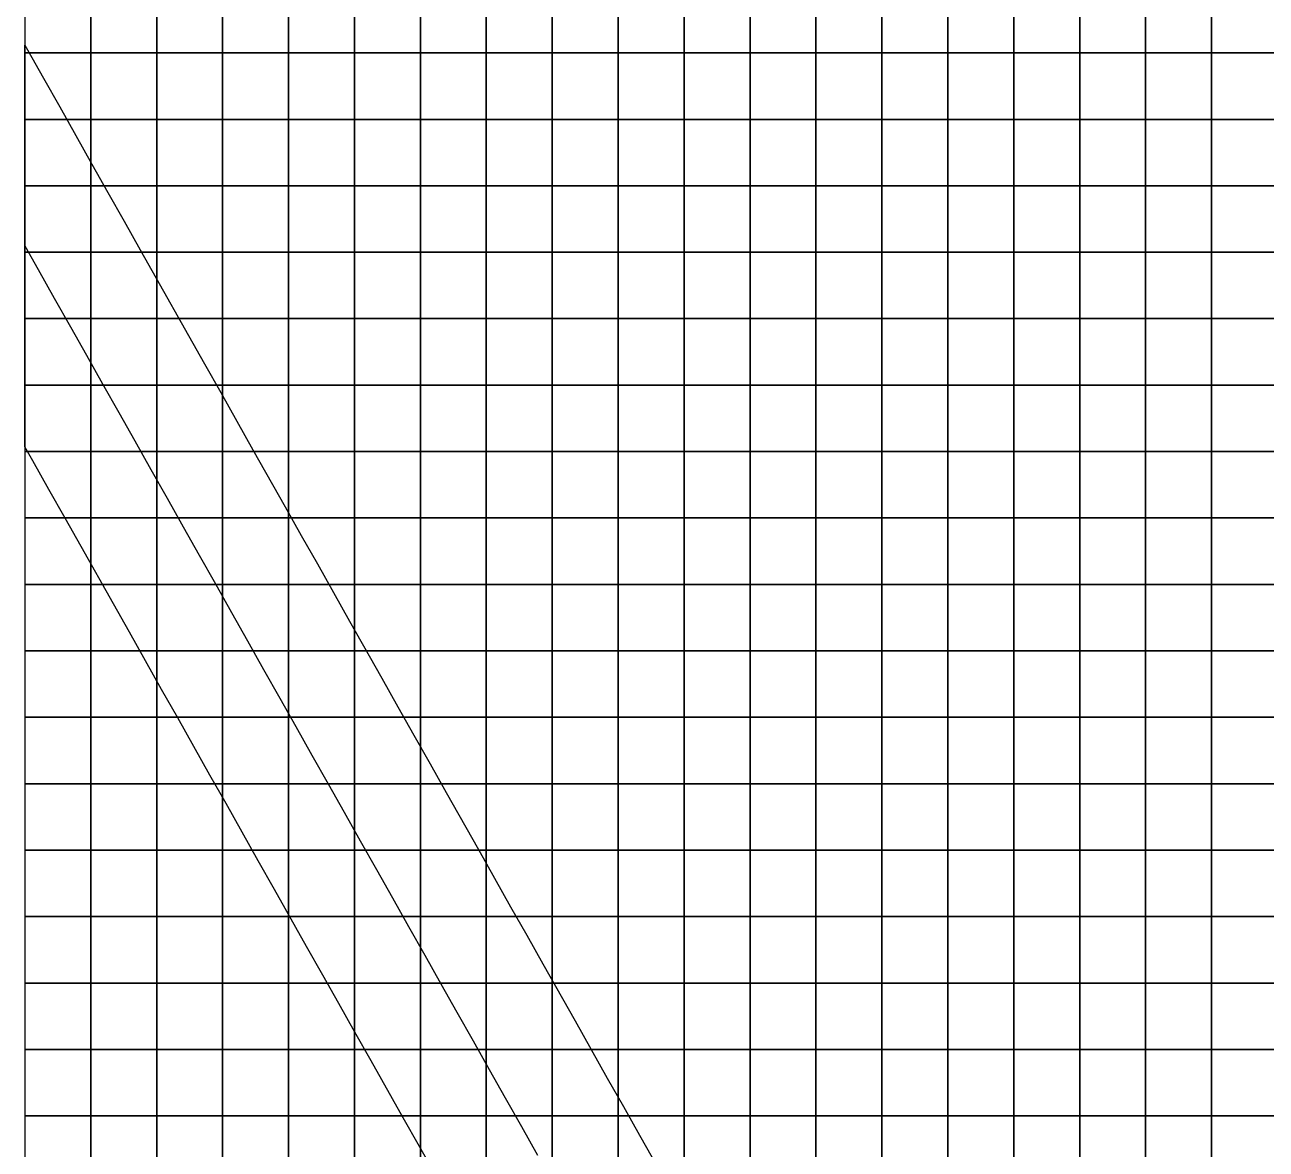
# Model space of a CAD drawing. Header units: metres. Extents: x -5 to 122, y -9 to 115.
# Drawn here: x 0 to 37.77, y 53.57 to 87.76 of the extents above; entities that cross this region are included whole.
import ezdxf

# ---------------------------------------------------------------- set-up
doc = ezdxf.new("R2010")
doc.units = ezdxf.units.M
for name, color, linetype in [('osm_streets', 7, 'Continuous'), ('osm_streets_centerlines', 7, 'Continuous'), ('terrain', 7, 'Continuous')]:
    doc.layers.add(name, color=color, linetype=linetype)

msp = doc.modelspace()

# ---------------------------------------------------------------- linework, layer by layer
at = {"layer": 'osm_streets'}
msp.add_polyline3d([(12.493, 52.784, 2.17), (12.003, 53.653, 2.225), (11.513, 54.521, 2.225), (10.533, 56.259, 2.225), (10.043, 57.128, 2.225), (9.553, 57.996, 2.285), (9.063, 58.865, 2.285), (8.573, 59.734, 2.28), (7.593, 61.471, 2.28), (7.103, 62.34, 2.338), (6.613, 63.209, 2.287), (6.123, 64.077, 2.35), (5.633, 64.946, 2.35), (4.653, 66.684, 2.37), (4.163, 67.552, 2.37), (3.673, 68.421, 2.415), (3.183, 69.29, 2.415), (2.693, 70.159, 2.415), (1.714, 71.896, 2.478), (1.224, 72.765, 2.478), (0.734, 73.633, 2.448), (0.244, 74.502, 2.49), (0, 74.934, 2.49), (0, 87.148, 2.575), (0.08, 87.006, 2.575), (0.57, 86.137, 2.575), (1.06, 85.268, 2.483), (2.04, 83.531, 2.535), (2.53, 82.662, 2.535), (3.02, 81.793, 2.465), (3.51, 80.925, 2.465), (4, 80.056, 2.465), (4.98, 78.318, 2.478), (5.47, 77.45, 2.467), (5.96, 76.581, 2.467), (6.45, 75.712, 2.445), (6.94, 74.843, 2.445), (7.92, 73.106, 2.412), (8.41, 72.237, 2.412), (8.899, 71.369, 2.408), (9.389, 70.5, 2.323), (9.879, 69.631, 2.338), (10.859, 67.894, 2.338), (11.349, 67.025, 2.358), (11.839, 66.156, 2.358), (12.329, 65.288, 2.327), (12.819, 64.419, 2.327), (13.799, 62.681, 2.33), (14.289, 61.813, 2.33), (14.779, 60.944, 2.293), (15.269, 60.075, 2.283), (15.759, 59.206, 2.277), (16.739, 57.469, 2.26), (17.229, 56.6, 2.265), (17.719, 55.732, 2.265), (18.209, 54.863, 2.243), (18.699, 53.994, 2.243), (19.679, 52.257, 2.192)], dxfattribs=at)
at = {"layer": 'osm_streets_centerlines'}
msp.add_polyline3d([(0, 81.041, 2.577), (0.407, 80.32, 2.577), (0.897, 79.451, 2.575), (1.387, 78.582, 2.533), (1.877, 77.713, 2.53), (2.367, 76.845, 2.53), (2.857, 75.976, 2.53), (3.347, 75.107, 2.493), (3.837, 74.238, 2.493), (4.327, 73.37, 2.497), (4.817, 72.501, 2.497), (5.306, 71.632, 2.475), (5.796, 70.764, 2.475), (6.286, 69.895, 2.475), (6.776, 69.026, 2.46), (7.266, 68.157, 2.412), (7.756, 67.289, 2.415), (8.246, 66.42, 2.415), (8.736, 65.551, 2.377), (9.226, 64.682, 2.363), (9.716, 63.814, 2.363), (10.206, 62.945, 2.36), (10.696, 62.076, 2.36), (11.186, 61.208, 2.323), (11.676, 60.339, 2.323), (12.166, 59.47, 2.33), (12.656, 58.601, 2.33), (13.146, 57.733, 2.295), (13.636, 56.864, 2.278), (14.126, 55.995, 2.278), (14.616, 55.127, 2.27), (15.106, 54.258, 2.24), (15.596, 53.389, 2.228)], dxfattribs=at)
at = {"layer": 'terrain'}
for points in [[(2.006, 86.911, 2.215), (2.006, 88.931, 2.245), (0, 88.931, 2.467), (0, 86.911, 2.575)], [(4.011, 86.911, 2.25), (4.011, 88.931, 2.3), (2.006, 88.931, 2.245), (2.006, 86.911, 2.215)], [(6.017, 86.911, 2.285), (6.017, 88.931, 2.263), (4.011, 88.931, 2.3), (4.011, 86.911, 2.25)], [(8.023, 86.911, 2.3), (8.023, 88.931, 2.308), (6.017, 88.931, 2.263), (6.017, 86.911, 2.285)], [(10.029, 86.911, 2.285), (10.029, 88.931, 2.278), (8.023, 88.931, 2.308), (8.023, 86.911, 2.3)], [(12.034, 86.911, 2.298), (12.034, 88.931, 2.25), (10.029, 88.931, 2.278), (10.029, 86.911, 2.285)], [(14.04, 86.911, 2.312), (14.04, 88.931, 2.225), (12.034, 88.931, 2.25), (12.034, 86.911, 2.298)], [(16.046, 86.911, 2.285), (16.046, 88.931, 2.23), (14.04, 88.931, 2.225), (14.04, 86.911, 2.312)], [(18.052, 86.911, 2.185), (18.052, 88.931, 2.22), (16.046, 88.931, 2.23), (16.046, 86.911, 2.285)], [(20.057, 86.911, 2.17), (20.057, 88.931, 2.173), (18.052, 88.931, 2.22), (18.052, 86.911, 2.185)], [(22.063, 86.911, 2.12), (22.063, 88.931, 2.098), (20.057, 88.931, 2.173), (20.057, 86.911, 2.17)], [(24.069, 86.911, 2.143), (24.069, 88.931, 2.127), (22.063, 88.931, 2.098), (22.063, 86.911, 2.12)], [(26.075, 86.911, 2.113), (26.075, 88.931, 2.07), (24.069, 88.931, 2.127), (24.069, 86.911, 2.143)], [(28.08, 86.911, 2.147), (28.08, 88.931, 2.115), (26.075, 88.931, 2.07), (26.075, 86.911, 2.113)], [(30.086, 86.911, 2.12), (30.086, 88.931, 2.077), (28.08, 88.931, 2.115), (28.08, 86.911, 2.147)], [(32.092, 86.911, 2.108), (32.092, 88.931, 2.09), (30.086, 88.931, 2.077), (30.086, 86.911, 2.12)], [(34.097, 86.911, 2.092), (34.097, 88.931, 2.137), (32.092, 88.931, 2.09), (32.092, 86.911, 2.108)], [(36.103, 86.911, 2.048), (36.103, 88.931, 2.085), (34.097, 88.931, 2.137), (34.097, 86.911, 2.092)], [(38.109, 86.911, 1.99), (38.109, 88.931, 2.03), (36.103, 88.931, 2.085), (36.103, 86.911, 2.048)], [(2.006, 84.89, 2.483), (2.006, 86.911, 2.215), (0, 86.911, 2.575), (0, 84.89, 2.565)], [(4.011, 84.89, 2.21), (4.011, 86.911, 2.25), (2.006, 86.911, 2.215), (2.006, 84.89, 2.483)], [(6.017, 84.89, 2.253), (6.017, 86.911, 2.285), (4.011, 86.911, 2.25), (4.011, 84.89, 2.21)], [(8.023, 84.89, 2.283), (8.023, 86.911, 2.3), (6.017, 86.911, 2.285), (6.017, 84.89, 2.253)], [(10.029, 84.89, 2.28), (10.029, 86.911, 2.285), (8.023, 86.911, 2.3), (8.023, 84.89, 2.283)], [(12.034, 84.89, 2.255), (12.034, 86.911, 2.298), (10.029, 86.911, 2.285), (10.029, 84.89, 2.28)], [(14.04, 84.89, 2.217), (14.04, 86.911, 2.312), (12.034, 86.911, 2.298), (12.034, 84.89, 2.255)], [(16.046, 84.89, 2.213), (16.046, 86.911, 2.285), (14.04, 86.911, 2.312), (14.04, 84.89, 2.217)], [(18.052, 84.89, 2.257), (18.052, 86.911, 2.185), (16.046, 86.911, 2.285), (16.046, 84.89, 2.213)], [(20.057, 84.89, 2.198), (20.057, 86.911, 2.17), (18.052, 86.911, 2.185), (18.052, 84.89, 2.257)], [(22.063, 84.89, 2.2), (22.063, 86.911, 2.12), (20.057, 86.911, 2.17), (20.057, 84.89, 2.198)], [(24.069, 84.89, 2.135), (24.069, 86.911, 2.143), (22.063, 86.911, 2.12), (22.063, 84.89, 2.2)], [(26.075, 84.89, 2.137), (26.075, 86.911, 2.113), (24.069, 86.911, 2.143), (24.069, 84.89, 2.135)], [(28.08, 84.89, 2.092), (28.08, 86.911, 2.147), (26.075, 86.911, 2.113), (26.075, 84.89, 2.137)], [(30.086, 84.89, 2.1), (30.086, 86.911, 2.12), (28.08, 86.911, 2.147), (28.08, 84.89, 2.092)], [(32.092, 84.89, 2.103), (32.092, 86.911, 2.108), (30.086, 86.911, 2.12), (30.086, 84.89, 2.1)], [(34.097, 84.89, 2.073), (34.097, 86.911, 2.092), (32.092, 86.911, 2.108), (32.092, 84.89, 2.103)], [(36.103, 84.89, 2.005), (36.103, 86.911, 2.048), (34.097, 86.911, 2.092), (34.097, 84.89, 2.073)], [(38.109, 84.89, 2.005), (38.109, 86.911, 1.99), (36.103, 86.911, 2.048), (36.103, 84.89, 2.005)], [(2.006, 82.869, 2.535), (2.006, 84.89, 2.483), (0, 84.89, 2.565), (0, 82.869, 2.565)], [(4.011, 82.869, 2.183), (4.011, 84.89, 2.21), (2.006, 84.89, 2.483), (2.006, 82.869, 2.535)], [(6.017, 82.869, 2.202), (6.017, 84.89, 2.253), (4.011, 84.89, 2.21), (4.011, 82.869, 2.183)], [(8.023, 82.869, 2.267), (8.023, 84.89, 2.283), (6.017, 84.89, 2.253), (6.017, 82.869, 2.202)], [(10.029, 82.869, 2.247), (10.029, 84.89, 2.28), (8.023, 84.89, 2.283), (8.023, 82.869, 2.267)], [(12.034, 82.869, 2.215), (12.034, 84.89, 2.255), (10.029, 84.89, 2.28), (10.029, 82.869, 2.247)], [(14.04, 82.869, 2.29), (14.04, 84.89, 2.217), (12.034, 84.89, 2.255), (12.034, 82.869, 2.215)], [(16.046, 82.869, 2.24), (16.046, 84.89, 2.213), (14.04, 84.89, 2.217), (14.04, 82.869, 2.29)], [(18.052, 82.869, 2.253), (18.052, 84.89, 2.257), (16.046, 84.89, 2.213), (16.046, 82.869, 2.24)], [(20.057, 82.869, 2.257), (20.057, 84.89, 2.198), (18.052, 84.89, 2.257), (18.052, 82.869, 2.253)], [(22.063, 82.869, 2.195), (22.063, 84.89, 2.2), (20.057, 84.89, 2.198), (20.057, 82.869, 2.257)], [(24.069, 82.869, 2.16), (24.069, 84.89, 2.135), (22.063, 84.89, 2.2), (22.063, 82.869, 2.195)], [(26.075, 82.869, 2.132), (26.075, 84.89, 2.137), (24.069, 84.89, 2.135), (24.069, 82.869, 2.16)], [(28.08, 82.869, 2.08), (28.08, 84.89, 2.092), (26.075, 84.89, 2.137), (26.075, 82.869, 2.132)], [(30.086, 82.869, 2.08), (30.086, 84.89, 2.1), (28.08, 84.89, 2.092), (28.08, 82.869, 2.08)], [(32.092, 82.869, 2.058), (32.092, 84.89, 2.103), (30.086, 84.89, 2.1), (30.086, 82.869, 2.08)], [(34.097, 82.869, 2.017), (34.097, 84.89, 2.073), (32.092, 84.89, 2.103), (32.092, 82.869, 2.058)], [(36.103, 82.869, 2.01), (36.103, 84.89, 2.005), (34.097, 84.89, 2.073), (34.097, 82.869, 2.017)], [(38.109, 82.869, 1.978), (38.109, 84.89, 2.005), (36.103, 84.89, 2.005), (36.103, 82.869, 2.01)], [(2.006, 80.848, 2.543), (2.006, 82.869, 2.535), (0, 82.869, 2.565), (0, 80.848, 2.577)], [(4.011, 80.848, 2.465), (4.011, 82.869, 2.183), (2.006, 82.869, 2.535), (2.006, 80.848, 2.543)], [(6.017, 80.848, 2.162), (6.017, 82.869, 2.202), (4.011, 82.869, 2.183), (4.011, 80.848, 2.465)], [(8.023, 80.848, 2.202), (8.023, 82.869, 2.267), (6.017, 82.869, 2.202), (6.017, 80.848, 2.162)], [(10.029, 80.848, 2.235), (10.029, 82.869, 2.247), (8.023, 82.869, 2.267), (8.023, 80.848, 2.202)], [(12.034, 80.848, 2.213), (12.034, 82.869, 2.215), (10.029, 82.869, 2.247), (10.029, 80.848, 2.235)], [(14.04, 80.848, 2.225), (14.04, 82.869, 2.29), (12.034, 82.869, 2.215), (12.034, 80.848, 2.213)], [(16.046, 80.848, 2.205), (16.046, 82.869, 2.24), (14.04, 82.869, 2.29), (14.04, 80.848, 2.225)], [(18.052, 80.848, 2.235), (18.052, 82.869, 2.253), (16.046, 82.869, 2.24), (16.046, 80.848, 2.205)], [(20.057, 80.848, 2.275), (20.057, 82.869, 2.257), (18.052, 82.869, 2.253), (18.052, 80.848, 2.235)], [(22.063, 80.848, 2.222), (22.063, 82.869, 2.195), (20.057, 82.869, 2.257), (20.057, 80.848, 2.275)], [(24.069, 80.848, 2.195), (24.069, 82.869, 2.16), (22.063, 82.869, 2.195), (22.063, 80.848, 2.222)], [(26.075, 80.848, 2.125), (26.075, 82.869, 2.132), (24.069, 82.869, 2.16), (24.069, 80.848, 2.195)], [(28.08, 80.848, 2.073), (28.08, 82.869, 2.08), (26.075, 82.869, 2.132), (26.075, 80.848, 2.125)], [(30.086, 80.848, 2.022), (30.086, 82.869, 2.08), (28.08, 82.869, 2.08), (28.08, 80.848, 2.073)], [(32.092, 80.848, 2.048), (32.092, 82.869, 2.058), (30.086, 82.869, 2.08), (30.086, 80.848, 2.022)], [(34.097, 80.848, 2.015), (34.097, 82.869, 2.017), (32.092, 82.869, 2.058), (32.092, 80.848, 2.048)], [(36.103, 80.848, 2.03), (36.103, 82.869, 2.01), (34.097, 82.869, 2.017), (34.097, 80.848, 2.015)], [(38.109, 80.848, 1.998), (38.109, 82.869, 1.978), (36.103, 82.869, 2.01), (36.103, 80.848, 2.03)], [(2.006, 78.828, 2.533), (2.006, 80.848, 2.543), (0, 80.848, 2.577), (0, 78.828, 2.575)], [(4.011, 78.828, 2.478), (4.011, 80.848, 2.465), (2.006, 80.848, 2.543), (2.006, 78.828, 2.533)], [(6.017, 78.828, 2.233), (6.017, 80.848, 2.162), (4.011, 80.848, 2.465), (4.011, 78.828, 2.478)], [(8.023, 78.828, 2.168), (8.023, 80.848, 2.202), (6.017, 80.848, 2.162), (6.017, 78.828, 2.233)], [(10.029, 78.828, 2.192), (10.029, 80.848, 2.235), (8.023, 80.848, 2.202), (8.023, 78.828, 2.168)], [(12.034, 78.828, 2.168), (12.034, 80.848, 2.213), (10.029, 80.848, 2.235), (10.029, 78.828, 2.192)], [(14.04, 78.828, 2.208), (14.04, 80.848, 2.225), (12.034, 80.848, 2.213), (12.034, 78.828, 2.168)], [(16.046, 78.828, 2.275), (16.046, 80.848, 2.205), (14.04, 80.848, 2.225), (14.04, 78.828, 2.208)], [(18.052, 78.828, 2.247), (18.052, 80.848, 2.235), (16.046, 80.848, 2.205), (16.046, 78.828, 2.275)], [(20.057, 78.828, 2.26), (20.057, 80.848, 2.275), (18.052, 80.848, 2.235), (18.052, 78.828, 2.247)], [(22.063, 78.828, 2.215), (22.063, 80.848, 2.222), (20.057, 80.848, 2.275), (20.057, 78.828, 2.26)], [(24.069, 78.828, 2.135), (24.069, 80.848, 2.195), (22.063, 80.848, 2.222), (22.063, 78.828, 2.215)], [(26.075, 78.828, 2.107), (26.075, 80.848, 2.125), (24.069, 80.848, 2.195), (24.069, 78.828, 2.135)], [(28.08, 78.828, 2.03), (28.08, 80.848, 2.073), (26.075, 80.848, 2.125), (26.075, 78.828, 2.107)], [(30.086, 78.828, 2.043), (30.086, 80.848, 2.022), (28.08, 80.848, 2.073), (28.08, 78.828, 2.03)], [(32.092, 78.828, 2.058), (32.092, 80.848, 2.048), (30.086, 80.848, 2.022), (30.086, 78.828, 2.043)], [(34.097, 78.828, 2.05), (34.097, 80.848, 2.015), (32.092, 80.848, 2.048), (32.092, 78.828, 2.058)], [(36.103, 78.828, 2.02), (36.103, 80.848, 2.03), (34.097, 80.848, 2.015), (34.097, 78.828, 2.05)], [(38.109, 78.828, 2.027), (38.109, 80.848, 1.998), (36.103, 80.848, 2.03), (36.103, 78.828, 2.02)], [(2.006, 76.807, 2.53), (2.006, 78.828, 2.533), (0, 78.828, 2.575), (0, 76.807, 2.54)], [(4.011, 76.807, 2.475), (4.011, 78.828, 2.478), (2.006, 78.828, 2.533), (2.006, 76.807, 2.53)], [(6.017, 76.807, 2.467), (6.017, 78.828, 2.233), (4.011, 78.828, 2.478), (4.011, 76.807, 2.475)], [(8.023, 76.807, 2.158), (8.023, 78.828, 2.168), (6.017, 78.828, 2.233), (6.017, 76.807, 2.467)], [(10.029, 76.807, 2.198), (10.029, 78.828, 2.192), (8.023, 78.828, 2.168), (8.023, 76.807, 2.158)], [(12.034, 76.807, 2.21), (12.034, 78.828, 2.168), (10.029, 78.828, 2.192), (10.029, 76.807, 2.198)], [(14.04, 76.807, 2.188), (14.04, 78.828, 2.208), (12.034, 78.828, 2.168), (12.034, 76.807, 2.21)], [(16.046, 76.807, 2.235), (16.046, 78.828, 2.275), (14.04, 78.828, 2.208), (14.04, 76.807, 2.188)], [(18.052, 76.807, 2.228), (18.052, 78.828, 2.247), (16.046, 78.828, 2.275), (16.046, 76.807, 2.235)], [(20.057, 76.807, 2.255), (20.057, 78.828, 2.26), (18.052, 78.828, 2.247), (18.052, 76.807, 2.228)], [(22.063, 76.807, 2.192), (22.063, 78.828, 2.215), (20.057, 78.828, 2.26), (20.057, 76.807, 2.255)], [(24.069, 76.807, 2.158), (24.069, 78.828, 2.135), (22.063, 78.828, 2.215), (22.063, 76.807, 2.192)], [(26.075, 76.807, 2.043), (26.075, 78.828, 2.107), (24.069, 78.828, 2.135), (24.069, 76.807, 2.158)], [(28.08, 76.807, 2.027), (28.08, 78.828, 2.03), (26.075, 78.828, 2.107), (26.075, 76.807, 2.043)], [(30.086, 76.807, 2.077), (30.086, 78.828, 2.043), (28.08, 78.828, 2.03), (28.08, 76.807, 2.027)], [(32.092, 76.807, 2.055), (32.092, 78.828, 2.058), (30.086, 78.828, 2.043), (30.086, 76.807, 2.077)], [(34.097, 76.807, 2.018), (34.097, 78.828, 2.05), (32.092, 78.828, 2.058), (32.092, 76.807, 2.055)], [(36.103, 76.807, 2.033), (36.103, 78.828, 2.02), (34.097, 78.828, 2.05), (34.097, 76.807, 2.018)], [(38.109, 76.807, 2.003), (38.109, 78.828, 2.027), (36.103, 78.828, 2.02), (36.103, 76.807, 2.033)], [(2.006, 74.786, 2.525), (2.006, 76.807, 2.53), (0, 76.807, 2.54), (0, 74.786, 2.49)], [(4.011, 74.786, 2.493), (4.011, 76.807, 2.475), (2.006, 76.807, 2.53), (2.006, 74.786, 2.525)], [(6.017, 74.786, 2.445), (6.017, 76.807, 2.467), (4.011, 76.807, 2.475), (4.011, 74.786, 2.493)], [(8.023, 74.786, 2.27), (8.023, 76.807, 2.158), (6.017, 76.807, 2.467), (6.017, 74.786, 2.445)], [(10.029, 74.786, 2.177), (10.029, 76.807, 2.198), (8.023, 76.807, 2.158), (8.023, 74.786, 2.27)], [(12.034, 74.786, 2.2), (12.034, 76.807, 2.21), (10.029, 76.807, 2.198), (10.029, 74.786, 2.177)], [(14.04, 74.786, 2.2), (14.04, 76.807, 2.188), (12.034, 76.807, 2.21), (12.034, 74.786, 2.2)], [(16.046, 74.786, 2.162), (16.046, 76.807, 2.235), (14.04, 76.807, 2.188), (14.04, 74.786, 2.2)], [(18.052, 74.786, 2.207), (18.052, 76.807, 2.228), (16.046, 76.807, 2.235), (16.046, 74.786, 2.162)], [(20.057, 74.786, 2.24), (20.057, 76.807, 2.255), (18.052, 76.807, 2.228), (18.052, 74.786, 2.207)], [(22.063, 74.786, 2.2), (22.063, 76.807, 2.192), (20.057, 76.807, 2.255), (20.057, 74.786, 2.24)], [(24.069, 74.786, 2.065), (24.069, 76.807, 2.158), (22.063, 76.807, 2.192), (22.063, 74.786, 2.2)], [(26.075, 74.786, 2.08), (26.075, 76.807, 2.043), (24.069, 76.807, 2.158), (24.069, 74.786, 2.065)], [(28.08, 74.786, 2.108), (28.08, 76.807, 2.027), (26.075, 76.807, 2.043), (26.075, 74.786, 2.08)], [(30.086, 74.786, 2.048), (30.086, 76.807, 2.077), (28.08, 76.807, 2.027), (28.08, 74.786, 2.108)], [(32.092, 74.786, 2.04), (32.092, 76.807, 2.055), (30.086, 76.807, 2.077), (30.086, 74.786, 2.048)], [(34.097, 74.786, 2.025), (34.097, 76.807, 2.018), (32.092, 76.807, 2.055), (32.092, 74.786, 2.04)], [(36.103, 74.786, 2.015), (36.103, 76.807, 2.033), (34.097, 76.807, 2.018), (34.097, 74.786, 2.025)], [(38.109, 74.786, 1.96), (38.109, 76.807, 2.003), (36.103, 76.807, 2.033), (36.103, 74.786, 2.015)], [(2.006, 72.766, 2.478), (2.006, 74.786, 2.525), (0, 74.786, 2.49), (0, 72.766, 2.448)], [(4.011, 72.766, 2.497), (4.011, 74.786, 2.493), (2.006, 74.786, 2.525), (2.006, 72.766, 2.478)], [(6.017, 72.766, 2.467), (6.017, 74.786, 2.445), (4.011, 74.786, 2.493), (4.011, 72.766, 2.497)], [(8.023, 72.766, 2.412), (8.023, 74.786, 2.27), (6.017, 74.786, 2.445), (6.017, 72.766, 2.467)], [(10.029, 72.766, 2.118), (10.029, 74.786, 2.177), (8.023, 74.786, 2.27), (8.023, 72.766, 2.412)], [(12.034, 72.766, 2.188), (12.034, 74.786, 2.2), (10.029, 74.786, 2.177), (10.029, 72.766, 2.118)], [(14.04, 72.766, 2.21), (14.04, 74.786, 2.2), (12.034, 74.786, 2.2), (12.034, 72.766, 2.188)], [(16.046, 72.766, 2.192), (16.046, 74.786, 2.162), (14.04, 74.786, 2.2), (14.04, 72.766, 2.21)], [(18.052, 72.766, 2.188), (18.052, 74.786, 2.207), (16.046, 74.786, 2.162), (16.046, 72.766, 2.192)], [(20.057, 72.766, 2.223), (20.057, 74.786, 2.24), (18.052, 74.786, 2.207), (18.052, 72.766, 2.188)], [(22.063, 72.766, 2.183), (22.063, 74.786, 2.2), (20.057, 74.786, 2.24), (20.057, 72.766, 2.223)], [(24.069, 72.766, 2.12), (24.069, 74.786, 2.065), (22.063, 74.786, 2.2), (22.063, 72.766, 2.183)], [(26.075, 72.766, 2.077), (26.075, 74.786, 2.08), (24.069, 74.786, 2.065), (24.069, 72.766, 2.12)], [(28.08, 72.766, 2.092), (28.08, 74.786, 2.108), (26.075, 74.786, 2.08), (26.075, 72.766, 2.077)], [(30.086, 72.766, 2.022), (30.086, 74.786, 2.048), (28.08, 74.786, 2.108), (28.08, 72.766, 2.092)], [(32.092, 72.766, 2.04), (32.092, 74.786, 2.04), (30.086, 74.786, 2.048), (30.086, 72.766, 2.022)], [(34.097, 72.766, 1.983), (34.097, 74.786, 2.025), (32.092, 74.786, 2.04), (32.092, 72.766, 2.04)], [(36.103, 72.766, 1.975), (36.103, 74.786, 2.015), (34.097, 74.786, 2.025), (34.097, 72.766, 1.983)], [(38.109, 72.766, 2.248), (38.109, 74.786, 1.96), (36.103, 74.786, 2.015), (36.103, 72.766, 1.975)], [(2.006, 70.745, 2.415), (2.006, 72.766, 2.478), (0, 72.766, 2.448), (0, 70.745, 2.442)], [(4.011, 70.745, 2.47), (4.011, 72.766, 2.497), (2.006, 72.766, 2.478), (2.006, 70.745, 2.415)], [(6.017, 70.745, 2.475), (6.017, 72.766, 2.467), (4.011, 72.766, 2.497), (4.011, 70.745, 2.47)], [(8.023, 70.745, 2.408), (8.023, 72.766, 2.412), (6.017, 72.766, 2.467), (6.017, 70.745, 2.475)], [(10.029, 70.745, 2.323), (10.029, 72.766, 2.118), (8.023, 72.766, 2.412), (8.023, 70.745, 2.408)], [(12.034, 70.745, 2.153), (12.034, 72.766, 2.188), (10.029, 72.766, 2.118), (10.029, 70.745, 2.323)], [(14.04, 70.745, 2.195), (14.04, 72.766, 2.21), (12.034, 72.766, 2.188), (12.034, 70.745, 2.153)], [(16.046, 70.745, 2.185), (16.046, 72.766, 2.192), (14.04, 72.766, 2.21), (14.04, 70.745, 2.195)], [(18.052, 70.745, 2.143), (18.052, 72.766, 2.188), (16.046, 72.766, 2.192), (16.046, 70.745, 2.185)], [(20.057, 70.745, 2.177), (20.057, 72.766, 2.223), (18.052, 72.766, 2.188), (18.052, 70.745, 2.143)], [(22.063, 70.745, 2.18), (22.063, 72.766, 2.183), (20.057, 72.766, 2.223), (20.057, 70.745, 2.177)], [(24.069, 70.745, 2.12), (24.069, 72.766, 2.12), (22.063, 72.766, 2.183), (22.063, 70.745, 2.18)], [(26.075, 70.745, 2.092), (26.075, 72.766, 2.077), (24.069, 72.766, 2.12), (24.069, 70.745, 2.12)], [(28.08, 70.745, 2.013), (28.08, 72.766, 2.092), (26.075, 72.766, 2.077), (26.075, 70.745, 2.092)], [(30.086, 70.745, 2.028), (30.086, 72.766, 2.022), (28.08, 72.766, 2.092), (28.08, 70.745, 2.013)], [(32.092, 70.745, 1.98), (32.092, 72.766, 2.04), (30.086, 72.766, 2.022), (30.086, 70.745, 2.028)], [(34.097, 70.745, 1.963), (34.097, 72.766, 1.983), (32.092, 72.766, 2.04), (32.092, 70.745, 1.98)], [(36.103, 70.745, 2.207), (36.103, 72.766, 1.975), (34.097, 72.766, 1.983), (34.097, 70.745, 1.963)], [(38.109, 70.745, 2.3), (38.109, 72.766, 2.248), (36.103, 72.766, 1.975), (36.103, 70.745, 2.207)], [(2.006, 68.724, 2.403), (2.006, 70.745, 2.415), (0, 70.745, 2.442), (0, 68.724, 2.415)], [(4.011, 68.724, 2.415), (4.011, 70.745, 2.47), (2.006, 70.745, 2.415), (2.006, 68.724, 2.403)], [(6.017, 68.724, 2.46), (6.017, 70.745, 2.475), (4.011, 70.745, 2.47), (4.011, 68.724, 2.415)], [(8.023, 68.724, 2.412), (8.023, 70.745, 2.408), (6.017, 70.745, 2.475), (6.017, 68.724, 2.46)], [(10.029, 68.724, 2.338), (10.029, 70.745, 2.323), (8.023, 70.745, 2.408), (8.023, 68.724, 2.412)], [(12.034, 68.724, 2.112), (12.034, 70.745, 2.153), (10.029, 70.745, 2.323), (10.029, 68.724, 2.338)], [(14.04, 68.724, 2.175), (14.04, 70.745, 2.195), (12.034, 70.745, 2.153), (12.034, 68.724, 2.112)], [(16.046, 68.724, 2.183), (16.046, 70.745, 2.185), (14.04, 70.745, 2.195), (14.04, 68.724, 2.175)], [(18.052, 68.724, 2.168), (18.052, 70.745, 2.143), (16.046, 70.745, 2.185), (16.046, 68.724, 2.183)], [(20.057, 68.724, 2.177), (20.057, 70.745, 2.177), (18.052, 70.745, 2.143), (18.052, 68.724, 2.168)], [(22.063, 68.724, 2.138), (22.063, 70.745, 2.18), (20.057, 70.745, 2.177), (20.057, 68.724, 2.177)], [(24.069, 68.724, 2.112), (24.069, 70.745, 2.12), (22.063, 70.745, 2.18), (22.063, 68.724, 2.138)], [(26.075, 68.724, 2.027), (26.075, 70.745, 2.092), (24.069, 70.745, 2.12), (24.069, 68.724, 2.112)], [(28.08, 68.724, 2.025), (28.08, 70.745, 2.013), (26.075, 70.745, 2.092), (26.075, 68.724, 2.027)], [(30.086, 68.724, 1.973), (30.086, 70.745, 2.028), (28.08, 70.745, 2.013), (28.08, 68.724, 2.025)], [(32.092, 68.724, 1.95), (32.092, 70.745, 1.98), (30.086, 70.745, 2.028), (30.086, 68.724, 1.973)], [(34.097, 68.724, 2.207), (34.097, 70.745, 1.963), (32.092, 70.745, 1.98), (32.092, 68.724, 1.95)], [(36.103, 68.724, 2.23), (36.103, 70.745, 2.207), (34.097, 70.745, 1.963), (34.097, 68.724, 2.207)], [(38.109, 68.724, 2.238), (38.109, 70.745, 2.3), (36.103, 70.745, 2.207), (36.103, 68.724, 2.23)], [(2.006, 66.704, 2.35), (2.006, 68.724, 2.403), (0, 68.724, 2.415), (0, 66.704, 2.388)], [(4.011, 66.704, 2.37), (4.011, 68.724, 2.415), (2.006, 68.724, 2.403), (2.006, 66.704, 2.35)], [(6.017, 66.704, 2.41), (6.017, 68.724, 2.46), (4.011, 68.724, 2.415), (4.011, 66.704, 2.37)], [(8.023, 66.704, 2.415), (8.023, 68.724, 2.412), (6.017, 68.724, 2.46), (6.017, 66.704, 2.41)], [(10.029, 66.704, 2.36), (10.029, 68.724, 2.338), (8.023, 68.724, 2.412), (8.023, 66.704, 2.415)], [(12.034, 66.704, 2.358), (12.034, 68.724, 2.112), (10.029, 68.724, 2.338), (10.029, 66.704, 2.36)], [(14.04, 66.704, 2.147), (14.04, 68.724, 2.175), (12.034, 68.724, 2.112), (12.034, 66.704, 2.358)], [(16.046, 66.704, 2.173), (16.046, 68.724, 2.183), (14.04, 68.724, 2.175), (14.04, 66.704, 2.147)], [(18.052, 66.704, 2.195), (18.052, 68.724, 2.168), (16.046, 68.724, 2.183), (16.046, 66.704, 2.173)], [(20.057, 66.704, 2.128), (20.057, 68.724, 2.177), (18.052, 68.724, 2.168), (18.052, 66.704, 2.195)], [(22.063, 66.704, 2.118), (22.063, 68.724, 2.138), (20.057, 68.724, 2.177), (20.057, 66.704, 2.128)], [(24.069, 66.704, 2.058), (24.069, 68.724, 2.112), (22.063, 68.724, 2.138), (22.063, 66.704, 2.118)], [(26.075, 66.704, 2), (26.075, 68.724, 2.027), (24.069, 68.724, 2.112), (24.069, 66.704, 2.058)], [(28.08, 66.704, 1.97), (28.08, 68.724, 2.025), (26.075, 68.724, 2.027), (26.075, 66.704, 2)], [(30.086, 66.704, 1.957), (30.086, 68.724, 1.973), (28.08, 68.724, 2.025), (28.08, 66.704, 1.97)], [(32.092, 66.704, 2.158), (32.092, 68.724, 1.95), (30.086, 68.724, 1.973), (30.086, 66.704, 1.957)], [(34.097, 66.704, 2.14), (34.097, 68.724, 2.207), (32.092, 68.724, 1.95), (32.092, 66.704, 2.158)], [(36.103, 66.704, 2.147), (36.103, 68.724, 2.23), (34.097, 68.724, 2.207), (34.097, 66.704, 2.14)], [(38.109, 66.704, 2.165), (38.109, 68.724, 2.238), (36.103, 68.724, 2.23), (36.103, 66.704, 2.147)], [(2.006, 64.683, 2.302), (2.006, 66.704, 2.35), (0, 66.704, 2.388), (0, 64.683, 2.355)], [(4.011, 64.683, 2.315), (4.011, 66.704, 2.37), (2.006, 66.704, 2.35), (2.006, 64.683, 2.302)], [(6.017, 64.683, 2.35), (6.017, 66.704, 2.41), (4.011, 66.704, 2.37), (4.011, 64.683, 2.315)], [(8.023, 64.683, 2.377), (8.023, 66.704, 2.415), (6.017, 66.704, 2.41), (6.017, 64.683, 2.35)], [(10.029, 64.683, 2.363), (10.029, 66.704, 2.36), (8.023, 66.704, 2.415), (8.023, 64.683, 2.377)], [(12.034, 64.683, 2.327), (12.034, 66.704, 2.358), (10.029, 66.704, 2.36), (10.029, 64.683, 2.363)], [(14.04, 64.683, 2.16), (14.04, 66.704, 2.147), (12.034, 66.704, 2.358), (12.034, 64.683, 2.327)], [(16.046, 64.683, 2.195), (16.046, 66.704, 2.173), (14.04, 66.704, 2.147), (14.04, 64.683, 2.16)], [(18.052, 64.683, 2.192), (18.052, 66.704, 2.195), (16.046, 66.704, 2.173), (16.046, 64.683, 2.195)], [(20.057, 64.683, 2.173), (20.057, 66.704, 2.128), (18.052, 66.704, 2.195), (18.052, 64.683, 2.192)], [(22.063, 64.683, 2.103), (22.063, 66.704, 2.118), (20.057, 66.704, 2.128), (20.057, 64.683, 2.173)], [(24.069, 64.683, 2.035), (24.069, 66.704, 2.058), (22.063, 66.704, 2.118), (22.063, 64.683, 2.103)], [(26.075, 64.683, 1.972), (26.075, 66.704, 2), (24.069, 66.704, 2.058), (24.069, 64.683, 2.035)], [(28.08, 64.683, 1.997), (28.08, 66.704, 1.97), (26.075, 66.704, 2), (26.075, 64.683, 1.972)], [(30.086, 64.683, 2.155), (30.086, 66.704, 1.957), (28.08, 66.704, 1.97), (28.08, 64.683, 1.997)], [(32.092, 64.683, 2.135), (32.092, 66.704, 2.158), (30.086, 66.704, 1.957), (30.086, 64.683, 2.155)], [(34.097, 64.683, 2.065), (34.097, 66.704, 2.14), (32.092, 66.704, 2.158), (32.092, 64.683, 2.135)], [(36.103, 64.683, 2.073), (36.103, 66.704, 2.147), (34.097, 66.704, 2.14), (34.097, 64.683, 2.065)], [(38.109, 64.683, 2.105), (38.109, 66.704, 2.165), (36.103, 66.704, 2.147), (36.103, 64.683, 2.073)], [(2.006, 62.662, 2.27), (2.006, 64.683, 2.302), (0, 64.683, 2.355), (0, 62.662, 2.33)], [(4.011, 62.662, 2.263), (4.011, 64.683, 2.315), (2.006, 64.683, 2.302), (2.006, 62.662, 2.27)], [(6.017, 62.662, 2.287), (6.017, 64.683, 2.35), (4.011, 64.683, 2.315), (4.011, 62.662, 2.263)], [(8.023, 62.662, 2.338), (8.023, 64.683, 2.377), (6.017, 64.683, 2.35), (6.017, 62.662, 2.287)], [(10.029, 62.662, 2.36), (10.029, 64.683, 2.363), (8.023, 64.683, 2.377), (8.023, 62.662, 2.338)], [(12.034, 62.662, 2.333), (12.034, 64.683, 2.327), (10.029, 64.683, 2.363), (10.029, 62.662, 2.36)], [(14.04, 62.662, 2.33), (14.04, 64.683, 2.16), (12.034, 64.683, 2.327), (12.034, 62.662, 2.333)], [(16.046, 62.662, 2.198), (16.046, 64.683, 2.195), (14.04, 64.683, 2.16), (14.04, 62.662, 2.33)], [(18.052, 62.662, 2.183), (18.052, 64.683, 2.192), (16.046, 64.683, 2.195), (16.046, 62.662, 2.198)], [(20.057, 62.662, 2.082), (20.057, 64.683, 2.173), (18.052, 64.683, 2.192), (18.052, 62.662, 2.183)], [(22.063, 62.662, 2.037), (22.063, 64.683, 2.103), (20.057, 64.683, 2.173), (20.057, 62.662, 2.082)], [(24.069, 62.662, 2.01), (24.069, 64.683, 2.035), (22.063, 64.683, 2.103), (22.063, 62.662, 2.037)], [(26.075, 62.662, 1.982), (26.075, 64.683, 1.972), (24.069, 64.683, 2.035), (24.069, 62.662, 2.01)], [(28.08, 62.662, 2.168), (28.08, 64.683, 1.997), (26.075, 64.683, 1.972), (26.075, 62.662, 1.982)], [(30.086, 62.662, 2.11), (30.086, 64.683, 2.155), (28.08, 64.683, 1.997), (28.08, 62.662, 2.168)], [(32.092, 62.662, 2.058), (32.092, 64.683, 2.135), (30.086, 64.683, 2.155), (30.086, 62.662, 2.11)], [(34.097, 62.662, 2.06), (34.097, 64.683, 2.065), (32.092, 64.683, 2.135), (32.092, 62.662, 2.058)], [(36.103, 62.662, 2.082), (36.103, 64.683, 2.073), (34.097, 64.683, 2.065), (34.097, 62.662, 2.06)], [(38.109, 62.662, 2.075), (38.109, 64.683, 2.105), (36.103, 64.683, 2.073), (36.103, 62.662, 2.082)], [(2.006, 60.642, 2.268), (2.006, 62.662, 2.27), (0, 62.662, 2.33), (0, 60.642, 2.333)], [(4.011, 60.642, 2.245), (4.011, 62.662, 2.263), (2.006, 62.662, 2.27), (2.006, 60.642, 2.268)], [(6.017, 60.642, 2.252), (6.017, 62.662, 2.287), (4.011, 62.662, 2.263), (4.011, 60.642, 2.245)], [(8.023, 60.642, 2.28), (8.023, 62.662, 2.338), (6.017, 62.662, 2.287), (6.017, 60.642, 2.252)], [(10.029, 60.642, 2.342), (10.029, 62.662, 2.36), (8.023, 62.662, 2.338), (8.023, 60.642, 2.28)], [(12.034, 60.642, 2.323), (12.034, 62.662, 2.333), (10.029, 62.662, 2.36), (10.029, 60.642, 2.342)], [(14.04, 60.642, 2.293), (14.04, 62.662, 2.33), (12.034, 62.662, 2.333), (12.034, 60.642, 2.323)], [(16.046, 60.642, 2.283), (16.046, 62.662, 2.198), (14.04, 62.662, 2.33), (14.04, 60.642, 2.293)], [(18.052, 60.642, 2.21), (18.052, 62.662, 2.183), (16.046, 62.662, 2.198), (16.046, 60.642, 2.283)], [(20.057, 60.642, 2.082), (20.057, 62.662, 2.082), (18.052, 62.662, 2.183), (18.052, 60.642, 2.21)], [(22.063, 60.642, 2.035), (22.063, 62.662, 2.037), (20.057, 62.662, 2.082), (20.057, 60.642, 2.082)], [(24.069, 60.642, 2.067), (24.069, 62.662, 2.01), (22.063, 62.662, 2.037), (22.063, 60.642, 2.035)], [(26.075, 60.642, 2.1), (26.075, 62.662, 1.982), (24.069, 62.662, 2.01), (24.069, 60.642, 2.067)], [(28.08, 60.642, 2.075), (28.08, 62.662, 2.168), (26.075, 62.662, 1.982), (26.075, 60.642, 2.1)], [(30.086, 60.642, 2.027), (30.086, 62.662, 2.11), (28.08, 62.662, 2.168), (28.08, 60.642, 2.075)], [(32.092, 60.642, 2.055), (32.092, 62.662, 2.058), (30.086, 62.662, 2.11), (30.086, 60.642, 2.027)], [(34.097, 60.642, 2.075), (34.097, 62.662, 2.06), (32.092, 62.662, 2.058), (32.092, 60.642, 2.055)], [(36.103, 60.642, 2.06), (36.103, 62.662, 2.082), (34.097, 62.662, 2.06), (34.097, 60.642, 2.075)], [(38.109, 60.642, 2.077), (38.109, 62.662, 2.075), (36.103, 62.662, 2.082), (36.103, 60.642, 2.06)], [(2.006, 58.621, 2.28), (2.006, 60.642, 2.268), (0, 60.642, 2.333), (0, 58.621, 2.343)], [(4.011, 58.621, 2.26), (4.011, 60.642, 2.245), (2.006, 60.642, 2.268), (2.006, 58.621, 2.28)], [(6.017, 58.621, 2.25), (6.017, 60.642, 2.252), (4.011, 60.642, 2.245), (4.011, 58.621, 2.26)], [(8.023, 58.621, 2.232), (8.023, 60.642, 2.28), (6.017, 60.642, 2.252), (6.017, 58.621, 2.25)], [(10.029, 58.621, 2.285), (10.029, 60.642, 2.342), (8.023, 60.642, 2.28), (8.023, 58.621, 2.232)], [(12.034, 58.621, 2.33), (12.034, 60.642, 2.323), (10.029, 60.642, 2.342), (10.029, 58.621, 2.285)], [(14.04, 58.621, 2.295), (14.04, 60.642, 2.293), (12.034, 60.642, 2.323), (12.034, 58.621, 2.33)], [(16.046, 58.621, 2.277), (16.046, 60.642, 2.283), (14.04, 60.642, 2.293), (14.04, 58.621, 2.295)], [(18.052, 58.621, 2.103), (18.052, 60.642, 2.21), (16.046, 60.642, 2.283), (16.046, 58.621, 2.277)], [(20.057, 58.621, 2.075), (20.057, 60.642, 2.082), (18.052, 60.642, 2.21), (18.052, 58.621, 2.103)], [(22.063, 58.621, 2.118), (22.063, 60.642, 2.035), (20.057, 60.642, 2.082), (20.057, 58.621, 2.075)], [(24.069, 58.621, 2.13), (24.069, 60.642, 2.067), (22.063, 60.642, 2.035), (22.063, 58.621, 2.118)], [(26.075, 58.621, 2.045), (26.075, 60.642, 2.1), (24.069, 60.642, 2.067), (24.069, 58.621, 2.13)], [(28.08, 58.621, 2.04), (28.08, 60.642, 2.075), (26.075, 60.642, 2.1), (26.075, 58.621, 2.045)], [(30.086, 58.621, 2.035), (30.086, 60.642, 2.027), (28.08, 60.642, 2.075), (28.08, 58.621, 2.04)], [(32.092, 58.621, 2.043), (32.092, 60.642, 2.055), (30.086, 60.642, 2.027), (30.086, 58.621, 2.035)], [(34.097, 58.621, 2.045), (34.097, 60.642, 2.075), (32.092, 60.642, 2.055), (32.092, 58.621, 2.043)], [(36.103, 58.621, 2.048), (36.103, 60.642, 2.06), (34.097, 60.642, 2.075), (34.097, 58.621, 2.045)], [(38.109, 58.621, 2.073), (38.109, 60.642, 2.077), (36.103, 60.642, 2.06), (36.103, 58.621, 2.048)], [(2.006, 56.6, 2.293), (2.006, 58.621, 2.28), (0, 58.621, 2.343), (0, 56.6, 2.355)], [(4.011, 56.6, 2.28), (4.011, 58.621, 2.26), (2.006, 58.621, 2.28), (2.006, 56.6, 2.293)], [(6.017, 56.6, 2.278), (6.017, 58.621, 2.25), (4.011, 58.621, 2.26), (4.011, 56.6, 2.28)], [(8.023, 56.6, 2.24), (8.023, 58.621, 2.232), (6.017, 58.621, 2.25), (6.017, 56.6, 2.278)], [(10.029, 56.6, 2.225), (10.029, 58.621, 2.285), (8.023, 58.621, 2.232), (8.023, 56.6, 2.24)], [(12.034, 56.6, 2.28), (12.034, 58.621, 2.33), (10.029, 58.621, 2.285), (10.029, 56.6, 2.225)], [(14.04, 56.6, 2.278), (14.04, 58.621, 2.295), (12.034, 58.621, 2.33), (12.034, 56.6, 2.28)], [(16.046, 56.6, 2.26), (16.046, 58.621, 2.277), (14.04, 58.621, 2.295), (14.04, 56.6, 2.278)], [(18.052, 56.6, 2.265), (18.052, 58.621, 2.103), (16.046, 58.621, 2.277), (16.046, 56.6, 2.26)], [(20.057, 56.6, 2.222), (20.057, 58.621, 2.075), (18.052, 58.621, 2.103), (18.052, 56.6, 2.265)], [(22.063, 56.6, 2.177), (22.063, 58.621, 2.118), (20.057, 58.621, 2.075), (20.057, 56.6, 2.222)], [(24.069, 56.6, 2.07), (24.069, 58.621, 2.13), (22.063, 58.621, 2.118), (22.063, 56.6, 2.177)], [(26.075, 56.6, 2.03), (26.075, 58.621, 2.045), (24.069, 58.621, 2.13), (24.069, 56.6, 2.07)], [(28.08, 56.6, 2.02), (28.08, 58.621, 2.04), (26.075, 58.621, 2.045), (26.075, 56.6, 2.03)], [(30.086, 56.6, 2.025), (30.086, 58.621, 2.035), (28.08, 58.621, 2.04), (28.08, 56.6, 2.02)], [(32.092, 56.6, 2.022), (32.092, 58.621, 2.043), (30.086, 58.621, 2.035), (30.086, 56.6, 2.025)], [(34.097, 56.6, 2.022), (34.097, 58.621, 2.045), (32.092, 58.621, 2.043), (32.092, 56.6, 2.022)], [(36.103, 56.6, 2.022), (36.103, 58.621, 2.048), (34.097, 58.621, 2.045), (34.097, 56.6, 2.022)], [(38.109, 56.6, 2.027), (38.109, 58.621, 2.073), (36.103, 58.621, 2.048), (36.103, 56.6, 2.022)], [(2.006, 54.579, 2.305), (2.006, 56.6, 2.293), (0, 56.6, 2.355), (0, 54.579, 2.34)], [(4.011, 54.579, 2.305), (4.011, 56.6, 2.28), (2.006, 56.6, 2.293), (2.006, 54.579, 2.305)], [(6.017, 54.579, 2.275), (6.017, 56.6, 2.278), (4.011, 56.6, 2.28), (4.011, 54.579, 2.305)], [(8.023, 54.579, 2.238), (8.023, 56.6, 2.24), (6.017, 56.6, 2.278), (6.017, 54.579, 2.275)], [(10.029, 54.579, 2.188), (10.029, 56.6, 2.225), (8.023, 56.6, 2.24), (8.023, 54.579, 2.238)], [(12.034, 54.579, 2.225), (12.034, 56.6, 2.28), (10.029, 56.6, 2.225), (10.029, 54.579, 2.188)], [(14.04, 54.579, 2.27), (14.04, 56.6, 2.278), (12.034, 56.6, 2.28), (12.034, 54.579, 2.225)], [(16.046, 54.579, 2.24), (16.046, 56.6, 2.26), (14.04, 56.6, 2.278), (14.04, 54.579, 2.27)], [(18.052, 54.579, 2.243), (18.052, 56.6, 2.265), (16.046, 56.6, 2.26), (16.046, 54.579, 2.24)], [(20.057, 54.579, 2.315), (20.057, 56.6, 2.222), (18.052, 56.6, 2.265), (18.052, 54.579, 2.243)], [(22.063, 54.579, 2.108), (22.063, 56.6, 2.177), (20.057, 56.6, 2.222), (20.057, 54.579, 2.315)], [(24.069, 54.579, 2.085), (24.069, 56.6, 2.07), (22.063, 56.6, 2.177), (22.063, 54.579, 2.108)], [(26.075, 54.579, 2.018), (26.075, 56.6, 2.03), (24.069, 56.6, 2.07), (24.069, 54.579, 2.085)], [(28.08, 54.579, 1.98), (28.08, 56.6, 2.02), (26.075, 56.6, 2.03), (26.075, 54.579, 2.018)], [(30.086, 54.579, 2.003), (30.086, 56.6, 2.025), (28.08, 56.6, 2.02), (28.08, 54.579, 1.98)], [(32.092, 54.579, 1.98), (32.092, 56.6, 2.022), (30.086, 56.6, 2.025), (30.086, 54.579, 2.003)], [(34.097, 54.579, 1.997), (34.097, 56.6, 2.022), (32.092, 56.6, 2.022), (32.092, 54.579, 1.98)], [(36.103, 54.579, 1.993), (36.103, 56.6, 2.022), (34.097, 56.6, 2.022), (34.097, 54.579, 1.997)], [(38.109, 54.579, 2), (38.109, 56.6, 2.027), (36.103, 56.6, 2.022), (36.103, 54.579, 1.993)], [(2.006, 52.559, 2.302), (2.006, 54.579, 2.305), (0, 54.579, 2.34), (0, 52.559, 2.34)], [(4.011, 52.559, 2.308), (4.011, 54.579, 2.305), (2.006, 54.579, 2.305), (2.006, 52.559, 2.302)], [(6.017, 52.559, 2.3), (6.017, 54.579, 2.275), (4.011, 54.579, 2.305), (4.011, 52.559, 2.308)], [(8.023, 52.559, 2.26), (8.023, 54.579, 2.238), (6.017, 54.579, 2.275), (6.017, 52.559, 2.3)], [(10.029, 52.559, 2.21), (10.029, 54.579, 2.188), (8.023, 54.579, 2.238), (8.023, 52.559, 2.26)], [(12.034, 52.559, 2.17), (12.034, 54.579, 2.225), (10.029, 54.579, 2.188), (10.029, 52.559, 2.21)], [(14.04, 52.559, 2.228), (14.04, 54.579, 2.27), (12.034, 54.579, 2.225), (12.034, 52.559, 2.17)], [(16.046, 52.559, 2.228), (16.046, 54.579, 2.24), (14.04, 54.579, 2.27), (14.04, 52.559, 2.228)], [(18.052, 52.559, 2.195), (18.052, 54.579, 2.243), (16.046, 54.579, 2.24), (16.046, 52.559, 2.228)], [(20.057, 52.559, 2.192), (20.057, 54.579, 2.315), (18.052, 54.579, 2.243), (18.052, 52.559, 2.195)], [(22.063, 52.559, 2.128), (22.063, 54.579, 2.108), (20.057, 54.579, 2.315), (20.057, 52.559, 2.192)], [(24.069, 52.559, 2.085), (24.069, 54.579, 2.085), (22.063, 54.579, 2.108), (22.063, 52.559, 2.128)], [(26.075, 52.559, 2.017), (26.075, 54.579, 2.018), (24.069, 54.579, 2.085), (24.069, 52.559, 2.085)], [(28.08, 52.559, 1.957), (28.08, 54.579, 1.98), (26.075, 54.579, 2.018), (26.075, 52.559, 2.017)], [(30.086, 52.559, 1.967), (30.086, 54.579, 2.003), (28.08, 54.579, 1.98), (28.08, 52.559, 1.957)], [(32.092, 52.559, 1.978), (32.092, 54.579, 1.98), (30.086, 54.579, 2.003), (30.086, 52.559, 1.967)], [(34.097, 52.559, 2.02), (34.097, 54.579, 1.997), (32.092, 54.579, 1.98), (32.092, 52.559, 1.978)], [(36.103, 52.559, 2.005), (36.103, 54.579, 1.993), (34.097, 54.579, 1.997), (34.097, 52.559, 2.02)], [(38.109, 52.559, 1.997), (38.109, 54.579, 2), (36.103, 54.579, 1.993), (36.103, 52.559, 2.005)]]:
    msp.add_3dface(points, dxfattribs=at)

doc.saveas('drawing.dxf')
